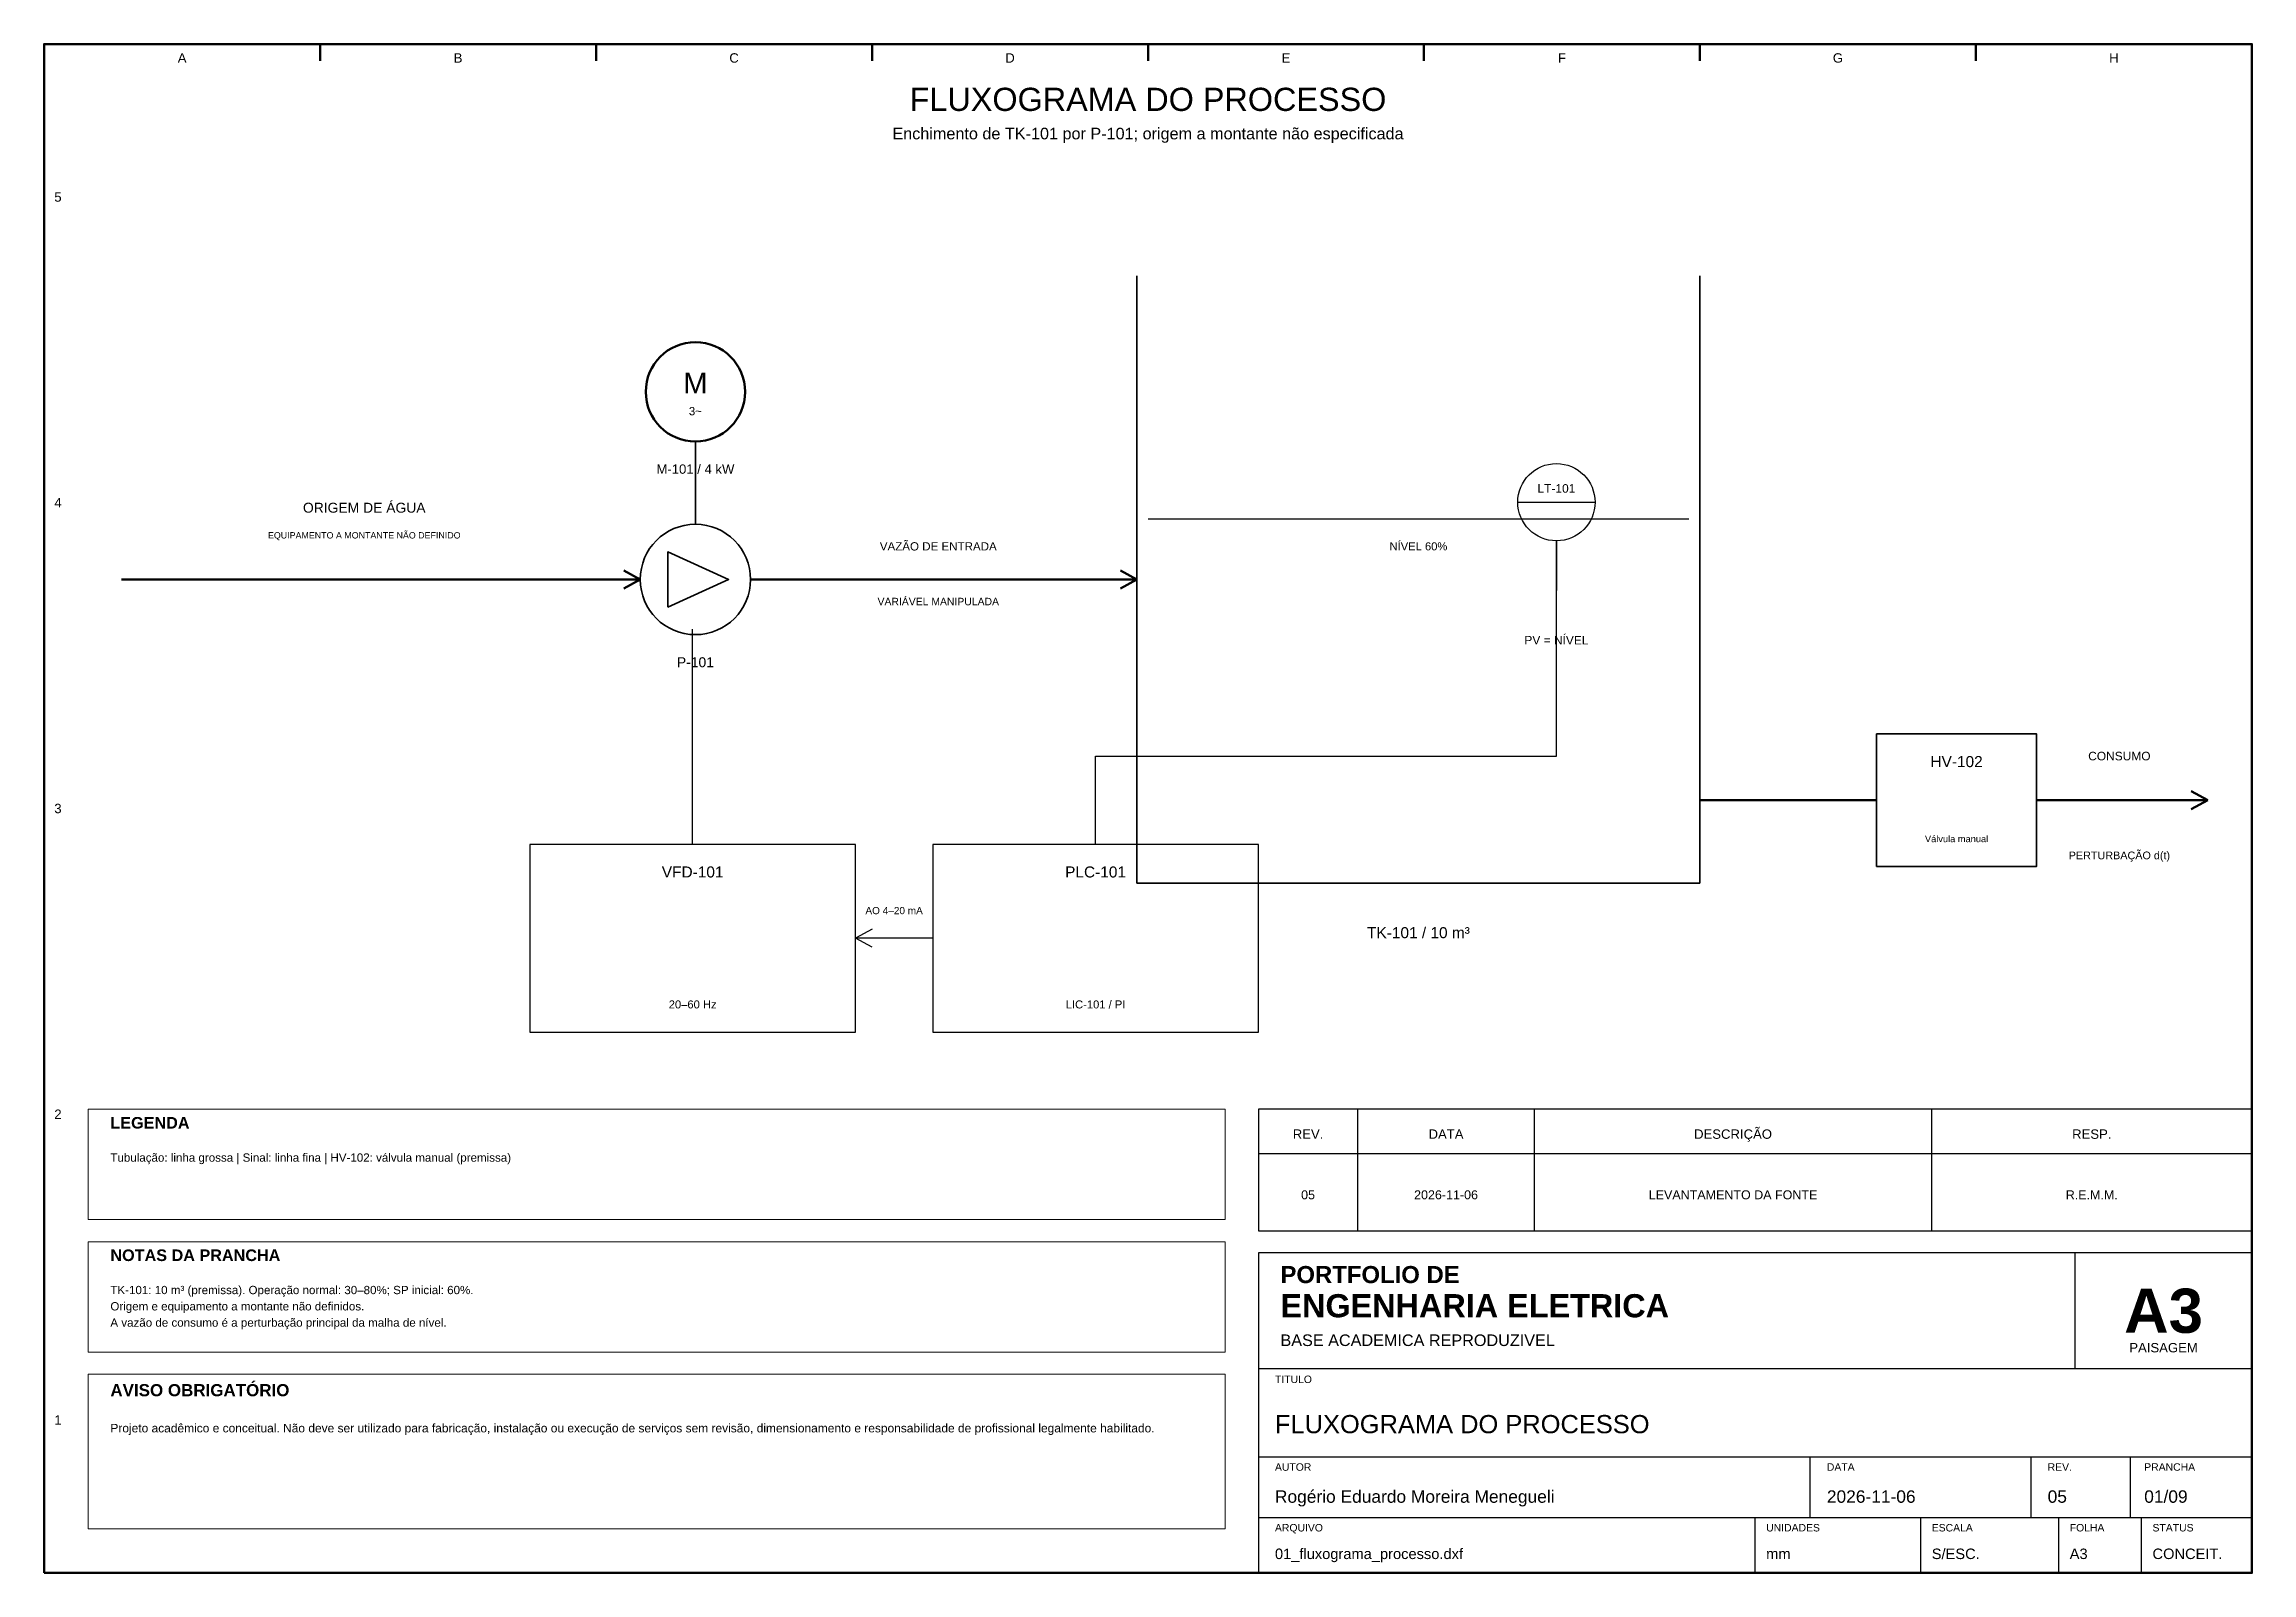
# Model space of a CAD drawing. Header units: millimetres. Extents: x 10 to 410, y 10 to 287.
import ezdxf
from ezdxf.enums import TextEntityAlignment as Align

# ---------------------------------------------------------------- set-up
doc = ezdxf.new("R2010")
doc.units = ezdxf.units.MM
for name, color, linetype, lineweight in [('00_MOLDURA', 7, 'CONTINUOUS', 50), ('01_CARIMBO', 7, 'CONTINUOUS', 25), ('02_TEXTO', 7, 'CONTINUOUS', 18), ('04_EQUIPAMENTOS', 32, 'CONTINUOUS', 35), ('05_POTENCIA', 12, 'CONTINUOUS', 50), ('06_COMANDO', 94, 'CONTINUOUS', 25), ('07_INSTRUMENTACAO', 202, 'CONTINUOUS', 25), ('12_LEGENDA', 7, 'CONTINUOUS', 18), ('13_NOTAS', 7, 'CONTINUOUS', 18)]:
    doc.layers.add(name, color=color, linetype=linetype, lineweight=lineweight)
doc.styles.add('PORTFOLIO_TEXTO', font='arial.ttf')
doc.styles.add('PORTFOLIO_TITULO', font='arialbd.ttf', dxfattribs={"width": 0.92})

# ---------------------------------------------------------------- blocks, each defined once
blk = doc.blocks.new('CARIMBO_A3')
at = {"layer": '01_CARIMBO'}
for p, q in [((148, 37), (148, 58)), ((0, 37), (180, 37)), ((0, 21), (180, 21)), ((100, 10), (100, 21)), ((140, 10), (140, 21)), ((158, 10), (158, 21)), ((0, 10), (180, 10)), ((90, 0), (90, 10)), ((120, 0), (120, 10)), ((145, 0), (145, 10)), ((160, 0), (160, 10))]:
    blk.add_line(p, q, dxfattribs=at)
blk.add_lwpolyline([(0, 0), (180, 0), (180, 58), (0, 58)], close=True, dxfattribs=at)
at = {"layer": '01_CARIMBO', "style": 'PORTFOLIO_TEXTO'}
for s, p in [('TITULO', (3, 34.4)), ('AUTOR', (3, 18.5)), ('DATA', (103, 18.5)), ('REV.', (143, 18.5)), ('PRANCHA', (160.5, 18.5)), ('ARQUIVO', (3, 7.5)), ('UNIDADES', (92, 7.5)), ('ESCALA', (122, 7.5)), ('FOLHA', (147, 7.5)), ('STATUS', (162, 7.5))]:
    blk.add_text(s, height=1.35, dxfattribs=at).set_placement(p)
at = {"layer": '02_TEXTO'}
for s, height, style, p in [('PORTFOLIO DE', 3.1, 'PORTFOLIO_TITULO', (4, 52.5)), ('ENGENHARIA ELETRICA', 4.2, 'PORTFOLIO_TITULO', (4, 46.3)), ('BASE ACADEMICA REPRODUZIVEL', 2.1, 'PORTFOLIO_TEXTO', (4, 41.1))]:
    blk.add_text(s, height=height, dxfattribs=dict(at, style=style)).set_placement(p)
for s, height, style, p in [('A3', 8, 'PORTFOLIO_TITULO', (164, 47.5)), ('PAISAGEM', 1.7, 'PORTFOLIO_TEXTO', (164, 40.8))]:
    blk.add_text(s, height=height, dxfattribs=dict(at, style=style)).set_placement(p, align=Align.MIDDLE_CENTER)
at = {"layer": '02_TEXTO', "style": 'PORTFOLIO_TEXTO'}
for tag, p, height in [('TITULO', (3, 25.3), 3.3), ('AUTOR', (3, 12.7), 2.25), ('DATA', (103, 12.7), 2.25), ('REVISAO', (143, 12.7), 2.25), ('PRANCHA', (160.5, 12.7), 2.25), ('ARQUIVO', (3, 2.5), 1.9), ('UNIDADES', (92, 2.5), 1.9), ('ESCALA', (122, 2.5), 1.9), ('FOLHA', (147, 2.5), 1.9), ('STATUS', (162, 2.5), 1.9)]:
    blk.add_attdef(tag, p, '', height=height, dxfattribs=at)

msp = doc.modelspace()

# ---------------------------------------------------------------- linework, layer by layer
at = {"layer": '00_MOLDURA'}
for p, q in [((60, 287), (60, 284)), ((110, 287), (110, 284)), ((160, 287), (160, 284)), ((210, 287), (210, 284)), ((260, 287), (260, 284)), ((310, 287), (310, 284)), ((360, 287), (360, 284))]:
    msp.add_line(p, q, dxfattribs=at)
msp.add_lwpolyline([(10, 10), (410, 10), (410, 287), (10, 287)], close=True, dxfattribs=at)
at = {"layer": '01_CARIMBO'}
for p, q in [((248, 72), (248, 94)), ((280, 72), (280, 94)), ((352, 72), (352, 94)), ((230, 86), (410, 86))]:
    msp.add_line(p, q, dxfattribs=at)
msp.add_lwpolyline([(230, 72), (410, 72), (410, 94), (230, 94)], close=True, dxfattribs=at)
at = {"layer": '04_EQUIPAMENTOS'}
for p, q in [((208, 245), (208, 135)), ((310, 135), (310, 245)), ((128, 215), (128, 200)), ((208, 135), (310, 135))]:
    msp.add_line(p, q, dxfattribs=at)
for points in [[(123, 185), (134, 190), (123, 195)], [(342, 138), (371, 138), (371, 162), (342, 162)]]:
    msp.add_lwpolyline(points, close=True, dxfattribs=at)
msp.add_circle((128, 190), 10, dxfattribs=at)
at = {"layer": '05_POTENCIA'}
for p, q in [((24, 190), (118, 190)), ((115, 191.65), (118, 190)), ((115, 188.35), (118, 190)), ((138, 190), (208, 190)), ((205, 191.65), (208, 190)), ((205, 188.35), (208, 190)), ((310, 150), (342, 150)), ((371, 150), (402, 150)), ((399, 151.65), (402, 150)), ((399, 148.35), (402, 150))]:
    msp.add_line(p, q, dxfattribs=at)
msp.add_circle((128, 224), 9, dxfattribs=at)
at = {"layer": '06_COMANDO'}
msp.add_line((127.5, 142), (127.5, 181), dxfattribs=at)
msp.add_lwpolyline([(98, 108), (157, 108), (157, 142), (98, 142)], close=True, dxfattribs=at)
at = {"layer": '07_INSTRUMENTACAO'}
for p, q in [((277, 204), (291, 204)), ((210, 201), (308, 201)), ((284, 197), (284, 188)), ((284, 158), (284, 197)), ((200.5, 142), (200.5, 158)), ((200.5, 158), (284, 158)), ((160, 126.65), (157, 125)), ((171, 125), (157, 125)), ((160, 123.35), (157, 125))]:
    msp.add_line(p, q, dxfattribs=at)
msp.add_lwpolyline([(171, 108), (230, 108), (230, 142), (171, 142)], close=True, dxfattribs=at)
msp.add_circle((284, 204), 7, dxfattribs=at)
at = {"layer": '12_LEGENDA'}
msp.add_lwpolyline([(18, 74), (224, 74), (224, 94), (18, 94)], close=True, dxfattribs=at)
at = {"layer": '13_NOTAS'}
for points in [[(18, 50), (224, 50), (224, 70), (18, 70)], [(18, 18), (224, 18), (224, 46), (18, 46)]]:
    msp.add_lwpolyline(points, close=True, dxfattribs=at)

# ---------------------------------------------------------------- block references
at = {"layer": '01_CARIMBO'}
msp.add_blockref('CARIMBO_A3', (230, 10), dxfattribs=at).add_auto_attribs({'TITULO': 'FLUXOGRAMA DO PROCESSO', 'AUTOR': 'Rogério Eduardo Moreira Menegueli', 'DATA': '2026-11-06', 'REVISAO': '05', 'PRANCHA': '01/09', 'ARQUIVO': '01_fluxograma_processo.dxf', 'UNIDADES': 'mm', 'ESCALA': 'S/ESC.', 'FOLHA': 'A3', 'STATUS': 'CONCEIT.'})

# ---------------------------------------------------------------- texts
at = {"layer": '00_MOLDURA', "style": 'PORTFOLIO_TEXTO'}
for s, p in [('A', (35, 284.5)), ('B', (85, 284.5)), ('C', (135, 284.5)), ('D', (185, 284.5)), ('E', (235, 284.5)), ('F', (285, 284.5)), ('G', (335, 284.5)), ('H', (385, 284.5)), ('5', (12.5, 259.3)), ('4', (12.5, 203.9)), ('3', (12.5, 148.5)), ('2', (12.5, 93.1)), ('1', (12.5, 37.7))]:
    msp.add_text(s, height=1.7, dxfattribs=at).set_placement(p, align=Align.MIDDLE_CENTER)
at = {"layer": '01_CARIMBO', "style": 'PORTFOLIO_TEXTO'}
for s, p in [('REV.', (239, 89.5)), ('DATA', (264, 89.5)), ('DESCRIÇÃO', (316, 89.5)), ('RESP.', (381, 89.5))]:
    msp.add_text(s, height=1.7, dxfattribs=at).set_placement(p, align=Align.MIDDLE_CENTER)
at = {"layer": '02_TEXTO', "style": 'PORTFOLIO_TEXTO'}
for s, height, p in [('FLUXOGRAMA DO PROCESSO', 4.2, (210, 277)), ('Enchimento de TK-101 por P-101; origem a montante não especificada', 2.1, (210, 270.8)), ('ORIGEM DE ÁGUA', 1.8, (68, 203)), ('EQUIPAMENTO A MONTANTE NÃO DEFINIDO', 1.15, (68, 198)), ('Válvula manual', 1.2, (356.5, 143)), ('20–60 Hz', 1.45, (127.5, 113)), ('LIC-101 / PI', 1.45, (200.5, 113)), ('05', 1.62, (239, 78.5)), ('2026-11-06', 1.62, (264, 78.5)), ('LEVANTAMENTO DA FONTE', 1.62, (316, 78.5)), ('R.E.M.M.', 1.62, (381, 78.5))]:
    msp.add_text(s, height=height, dxfattribs=at).set_placement(p, align=Align.MIDDLE_CENTER)
at = {"layer": '04_EQUIPAMENTOS', "style": 'PORTFOLIO_TEXTO'}
for s, height, p in [('P-101', 1.8, (128, 175)), ('HV-102', 2, (356.5, 157)), ('TK-101 / 10 m³', 2, (259, 126))]:
    msp.add_text(s, height=height, dxfattribs=at).set_placement(p, align=Align.MIDDLE_CENTER)
at = {"layer": '05_POTENCIA', "style": 'PORTFOLIO_TEXTO'}
for s, height, p in [('M', 3.8, (128, 225.6)), ('3~', 1.5, (128, 220.5)), ('M-101 / 4 kW', 1.7, (128, 210)), ('VAZÃO DE ENTRADA', 1.5, (172, 196)), ('CONSUMO', 1.55, (386, 158))]:
    msp.add_text(s, height=height, dxfattribs=at).set_placement(p, align=Align.MIDDLE_CENTER)
at = {"layer": '06_COMANDO', "style": 'PORTFOLIO_TEXTO'}
msp.add_text('VFD-101', height=2, dxfattribs=at).set_placement((127.5, 137), align=Align.MIDDLE_CENTER)
at = {"layer": '07_INSTRUMENTACAO', "style": 'PORTFOLIO_TEXTO'}
for s, height, p in [('LT-101', 1.55, (284, 206.5)), ('NÍVEL 60%', 1.45, (259, 196)), ('VARIÁVEL MANIPULADA', 1.35, (172, 186)), ('PV = NÍVEL', 1.55, (284, 179)), ('PERTURBAÇÃO d(t)', 1.4, (386, 140)), ('PLC-101', 2, (200.5, 137)), ('AO 4–20 mA', 1.3, (164, 130))]:
    msp.add_text(s, height=height, dxfattribs=at).set_placement(p, align=Align.MIDDLE_CENTER)
at = {"layer": '12_LEGENDA', "style": 'PORTFOLIO_TITULO'}
msp.add_text('LEGENDA', height=2.1, dxfattribs=at).set_placement((22, 90.5))
at = {"layer": '12_LEGENDA', "insert": (22, 86), "char_height": 1.5, "width": 198, "attachment_point": 1, "line_spacing_factor": 1.18, "style": 'PORTFOLIO_TEXTO'}
msp.add_mtext('Tubulação: linha grossa | Sinal: linha fina | HV-102: válvula manual (premissa)', dxfattribs=at)
at = {"layer": '13_NOTAS', "style": 'PORTFOLIO_TITULO'}
for s, height, p in [('NOTAS DA PRANCHA', 2.1, (22, 66.5)), ('AVISO OBRIGATÓRIO', 2.2, (22, 42))]:
    msp.add_text(s, height=height, dxfattribs=at).set_placement(p)
at = {"layer": '13_NOTAS', "width": 198, "attachment_point": 1, "line_spacing_factor": 1.18, "style": 'PORTFOLIO_TEXTO'}
for s, insert, char_height in [('TK-101: 10 m³ (premissa). Operação normal: 30–80%; SP inicial: 60%.\\POrigem e equipamento a montante não definidos.\\PA vazão de consumo é a perturbação principal da malha de nível.', (22, 62), 1.5), ('Projeto acadêmico e conceitual. Não deve ser utilizado para fabricação, instalação ou execução de serviços sem revisão, dimensionamento e responsabilidade de profissional legalmente habilitado.', (22, 37), 1.55)]:
    msp.add_mtext(s, dxfattribs=dict(at, insert=insert, char_height=char_height))

doc.saveas('drawing.dxf')
